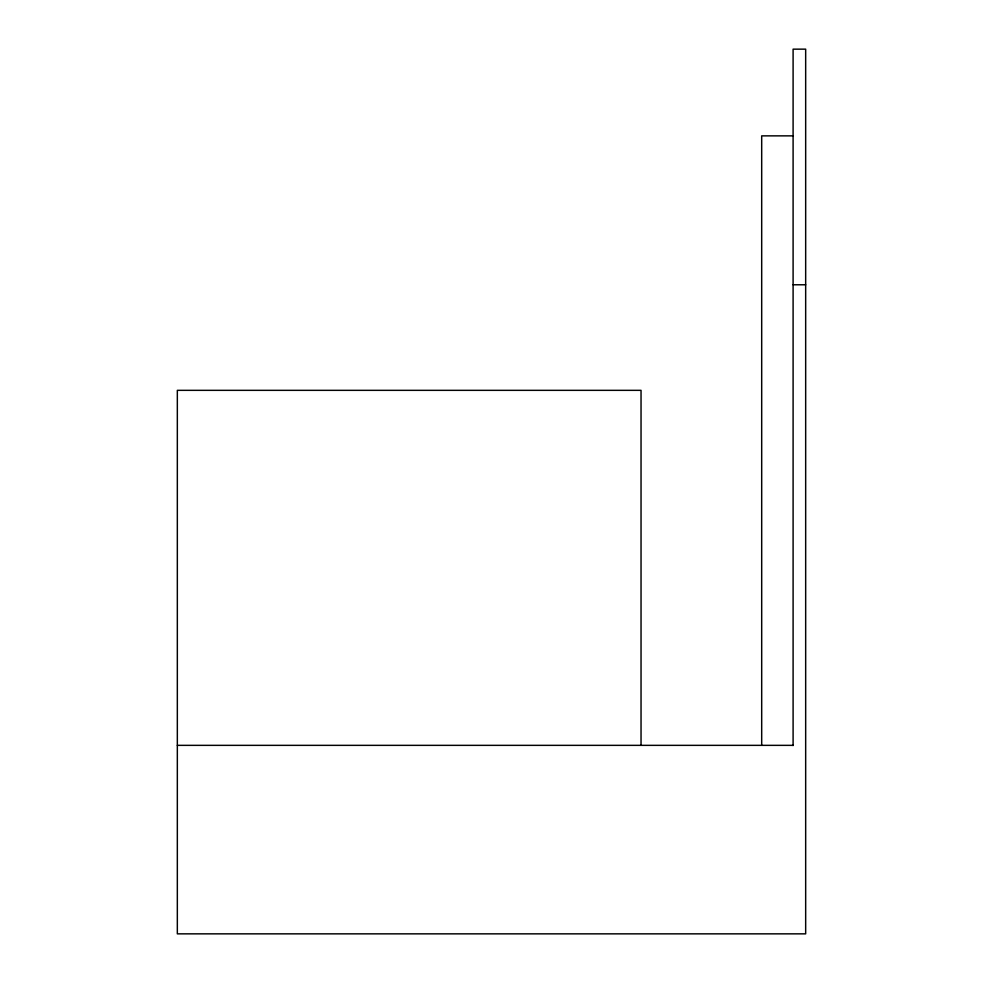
<?xml version="1.0" encoding="UTF-8"?>
<svg xmlns="http://www.w3.org/2000/svg" width="983" height="983" viewBox="0 0 983 983"><rect width="100%" height="100%" fill="white"/><g stroke="black" fill="none" stroke-linecap="round" stroke-linejoin="round"><path stroke-width="1.47" d="M793.097 135.863L761.69 135.863L761.69 744.868M793.097 284.775L805.667 284.775M177.333 745.347L793.097 745.347M793.097 745.532L793.097 49.162L805.667 49.15L805.667 933.85L177.333 933.85L177.333 390.337L641.039 390.337L641.039 745.347"/></g></svg>
